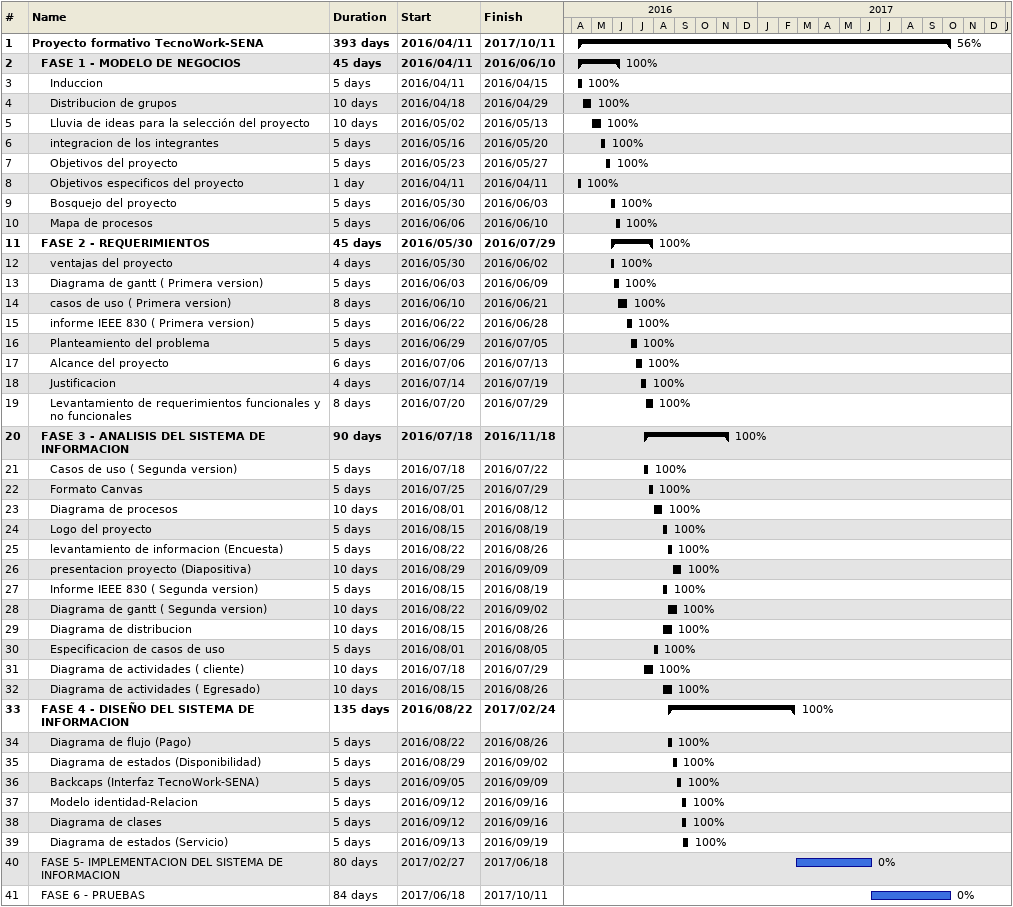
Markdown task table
| ID | Level | Task | Duration | Start | Finish | % complete |
|---|---|---|---|---|---|---|
| 1 | 1 | **Proyecto formativo TecnoWork-SENA** | 393d | 2016-04-11 | 2017-10-11 | 56 |
| 2 | 2 | **FASE 1 - MODELO DE NEGOCIOS** | 45d | 2016-04-11 | 2016-06-10 | 100 |
| 3 | 3 | Induccion | 5d | 2016-04-11 | 2016-04-15 | 100 |
| 4 | 3 | Distribucion de grupos | 10d | 2016-04-18 | 2016-04-29 | 100 |
| 5 | 3 | Lluvia de ideas para la selección del proyecto | 10d | 2016-05-02 | 2016-05-13 | 100 |
| 6 | 3 | integracion de los integrantes | 5d | 2016-05-16 | 2016-05-20 | 100 |
| 7 | 3 | Objetivos del proyecto | 5d | 2016-05-23 | 2016-05-27 | 100 |
| 8 | 3 | Objetivos especificos del proyecto | 1d | 2016-04-11 | 2016-04-11 | 100 |
| 9 | 3 | Bosquejo del proyecto | 5d | 2016-05-30 | 2016-06-03 | 100 |
| 10 | 3 | Mapa de procesos | 5d | 2016-06-06 | 2016-06-10 | 100 |
| 11 | 2 | **FASE 2 - REQUERIMIENTOS** | 45d | 2016-05-30 | 2016-07-29 | 100 |
| 12 | 3 | ventajas del proyecto | 4d | 2016-05-30 | 2016-06-02 | 100 |
| 13 | 3 | Diagrama de gantt ( Primera version) | 5d | 2016-06-03 | 2016-06-09 | 100 |
| 14 | 3 | casos de uso ( Primera version) | 8d | 2016-06-10 | 2016-06-21 | 100 |
| 15 | 3 | informe IEEE 830 ( Primera version) | 5d | 2016-06-22 | 2016-06-28 | 100 |
| 16 | 3 | Planteamiento del problema | 5d | 2016-06-29 | 2016-07-05 | 100 |
| 17 | 3 | Alcance del proyecto | 6d | 2016-07-06 | 2016-07-13 | 100 |
| 18 | 3 | Justificacion | 4d | 2016-07-14 | 2016-07-19 | 100 |
| 19 | 3 | Levantamiento de requerimientos funcionales y no funcionales | 8d | 2016-07-20 | 2016-07-29 | 100 |
| 20 | 2 | **FASE 3 - ANALISIS DEL SISTEMA DE INFORMACION** | 90d | 2016-07-18 | 2016-11-18 | 100 |
| 21 | 3 | Casos de uso ( Segunda version) | 5d | 2016-07-18 | 2016-07-22 | 100 |
| 22 | 3 | Formato Canvas | 5d | 2016-07-25 | 2016-07-29 | 100 |
| 23 | 3 | Diagrama de procesos | 10d | 2016-08-01 | 2016-08-12 | 100 |
| 24 | 3 | Logo del proyecto | 5d | 2016-08-15 | 2016-08-19 | 100 |
| 25 | 3 | levantamiento de informacion (Encuesta) | 5d | 2016-08-22 | 2016-08-26 | 100 |
| 26 | 3 | presentacion proyecto (Diapositiva) | 10d | 2016-08-29 | 2016-09-09 | 100 |
| 27 | 3 | Informe IEEE 830 ( Segunda version) | 5d | 2016-08-15 | 2016-08-19 | 100 |
| 28 | 3 | Diagrama de gantt ( Segunda version) | 10d | 2016-08-22 | 2016-09-02 | 100 |
| 29 | 3 | Diagrama de distribucion | 10d | 2016-08-15 | 2016-08-26 | 100 |
| 30 | 3 | Especificacion de casos de uso | 5d | 2016-08-01 | 2016-08-05 | 100 |
| 31 | 3 | Diagrama de actividades ( cliente) | 10d | 2016-07-18 | 2016-07-29 | 100 |
| 32 | 3 | Diagrama de actividades ( Egresado) | 10d | 2016-08-15 | 2016-08-26 | 100 |
| 33 | 2 | **FASE 4 - DISEÑO DEL SISTEMA DE INFORMACION** | 135d | 2016-08-22 | 2017-02-24 | 100 |
| 34 | 3 | Diagrama de flujo (Pago) | 5d | 2016-08-22 | 2016-08-26 | 100 |
| 35 | 3 | Diagrama de estados (Disponibilidad) | 5d | 2016-08-29 | 2016-09-02 | 100 |
| 36 | 3 | Backcaps (Interfaz TecnoWork-SENA) | 5d | 2016-09-05 | 2016-09-09 | 100 |
| 37 | 3 | Modelo identidad-Relacion | 5d | 2016-09-12 | 2016-09-16 | 100 |
| 38 | 3 | Diagrama de clases | 5d | 2016-09-12 | 2016-09-16 | 100 |
| 39 | 3 | Diagrama de estados (Servicio) | 5d | 2016-09-13 | 2016-09-19 | 100 |
| 40 | 2 | FASE 5- IMPLEMENTACION DEL SISTEMA DE INFORMACION | 80d | 2017-02-27 | 2017-06-18 | 0 |
| 41 | 2 | FASE 6 - PRUEBAS | 84d | 2017-06-18 | 2017-10-11 | 0 |
